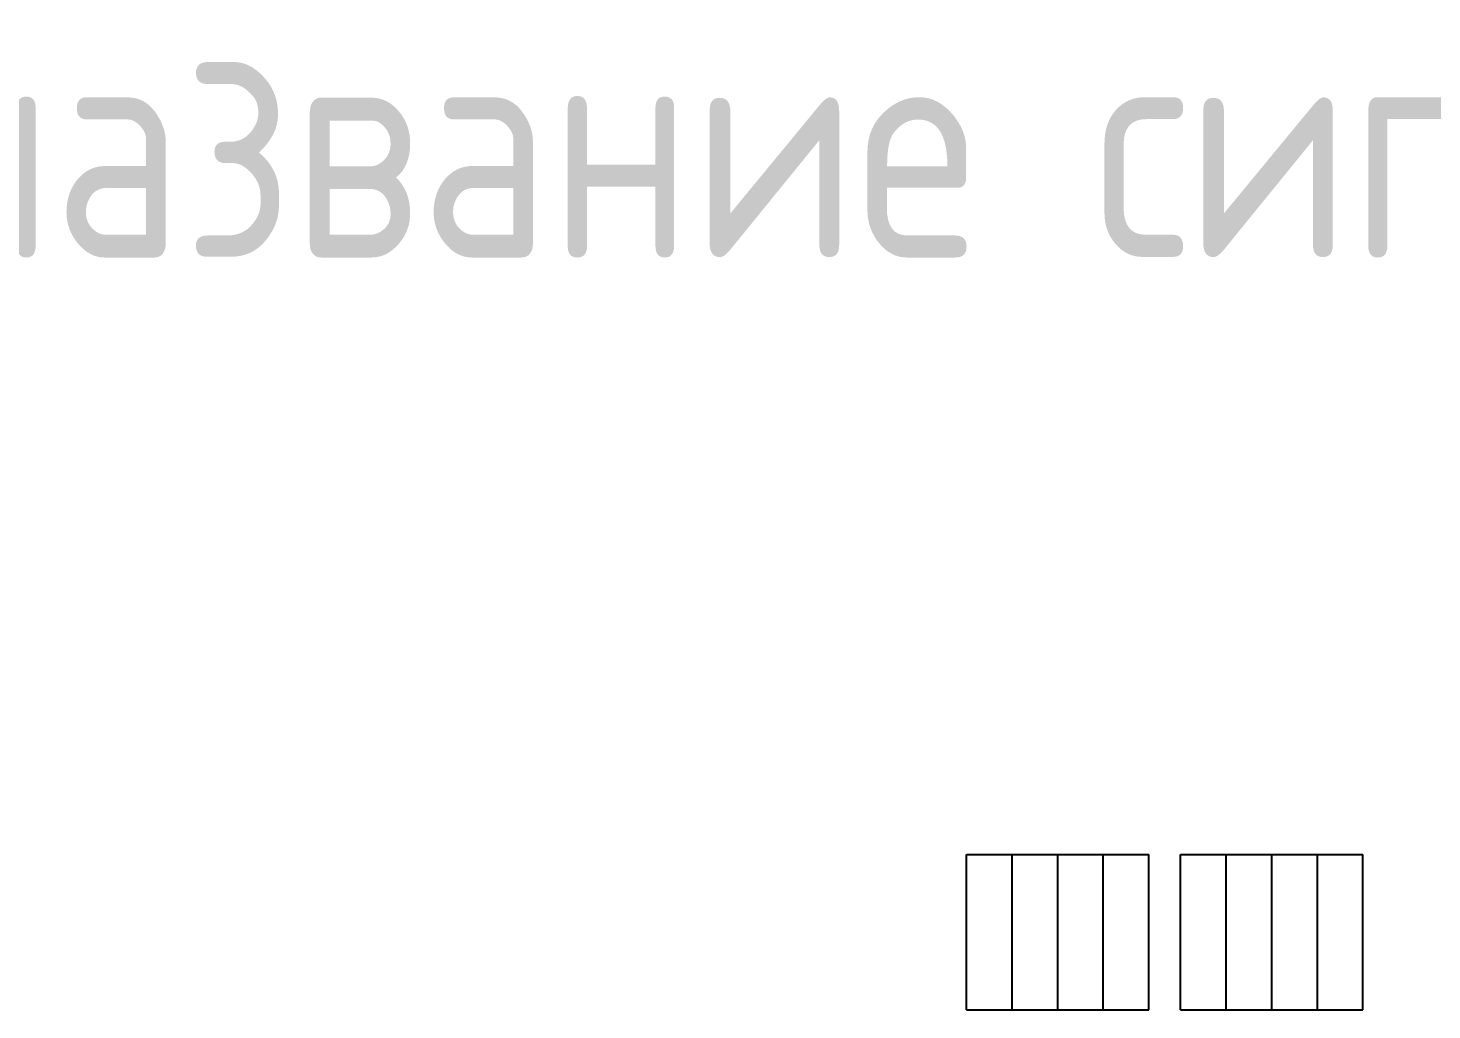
# Model space of a CAD drawing. Header units: millimetres. Extents: x 613 to 19799, y 1373 to 4314.
# Drawn here: x 6528 to 7759, y 2805 to 3666 of the extents above; entities that cross this region are included whole.
import ezdxf

# ---------------------------------------------------------------- set-up
doc = ezdxf.new("R2010")
doc.units = ezdxf.units.MM
doc.styles.add('GOST-A 3-1', font='gost_0.ttf', dxfattribs={"height": 3})

# ---------------------------------------------------------------- blocks, each defined once
blk = doc.blocks.new('*T47')
at = {"linetype": 'ByBlock', "lineweight": -2, "transparency": 16777216}
for p, q in [((0, 0), (0, 136.4)), ((0, 136.4), (160, 136.4)), ((40, 0), (40, 136.4)), ((80, 0), (80, 136.4)), ((120, 0), (120, 136.4)), ((160, 0), (160, 136.4)), ((187.8, 0), (187.8, 136.4)), ((187.8, 136.4), (347.8, 136.4)), ((227.8, 0), (227.8, 136.4)), ((267.8, 0), (267.8, 136.4)), ((307.8, 0), (307.8, 136.4)), ((347.8, 0), (347.8, 136.4)), ((0, 0), (160, 0)), ((187.8, 0), (347.8, 0))]:
    blk.add_line(p, q, dxfattribs=at)
blk = doc.blocks.new('*T236')
at = {"linetype": 'ByBlock', "lineweight": -2, "transparency": 16777216}
for p, q in [((0, 0), (0, 136.4)), ((0, 136.4), (160, 136.4)), ((40, 0), (40, 136.4)), ((80, 0), (80, 136.4)), ((120, 0), (120, 136.4)), ((160, 0), (160, 136.4)), ((0, 0), (160, 0))]:
    blk.add_line(p, q, dxfattribs=at)

msp = doc.modelspace()

# ---------------------------------------------------------------- block references
for name, p in [('*T47', (7351.1, 2804.6)), ('*T236', (7538.9, 2804.6))]:
    msp.add_blockref(name, p)

# ---------------------------------------------------------------- texts
at = {"style": 'GOST-A 3-1'}
msp.add_text('количество и название сигналов будет уточняться', height=200, dxfattribs=at).set_placement((4969.6, 3464.8))

doc.saveas('drawing.dxf')
